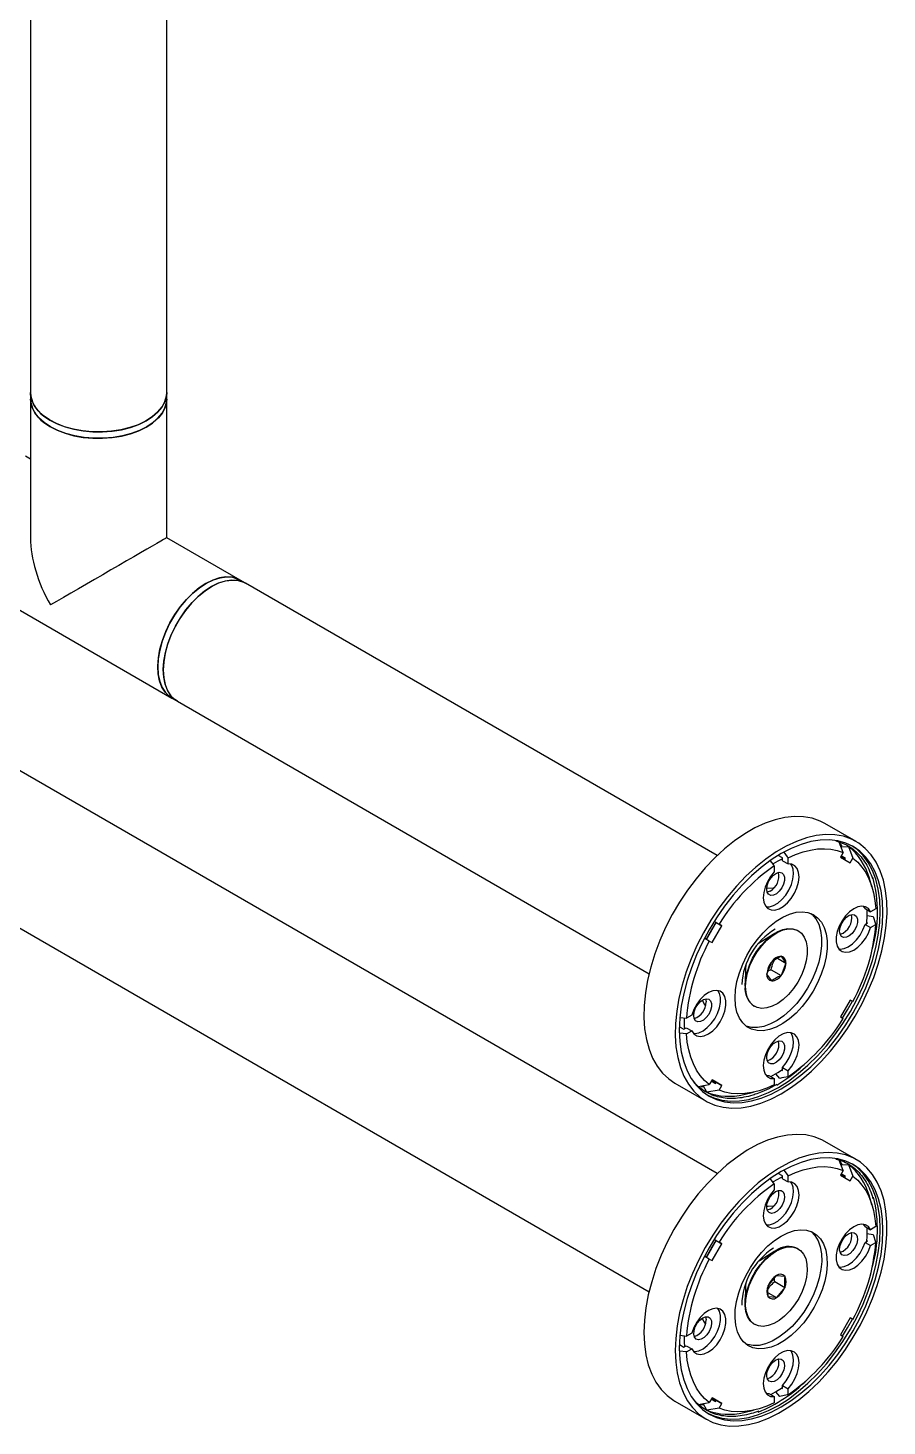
# Model space of a CAD drawing. Extents: x 97 to 1049, y 29 to 427.
# Drawn here: x 264.18 to 291.78, y 124.94 to 169.81 of the extents above; entities that cross this region are included whole.
import ezdxf

# ---------------------------------------------------------------- set-up
doc = ezdxf.new("R2010")
doc.units = 0
doc.header["$LTSCALE"] = 23.1
doc.header["$MEASUREMENT"] = 0
doc.layers.get('0').update_dxf_attribs({"linetype": 'CONTINUOUS'})

msp = doc.modelspace()

# ---------------------------------------------------------------- linework, layer by layer
at = {"color": 7, "linetype": 'Continuous', "lineweight": 25}
for p, q in [((264.26526, 174.43878), (264.26526, 158.10796)), ((268.64026, 158.10796), (268.64026, 174.43878)), ((264.26526, 158.10796), (264.26526, 157.90382)), ((268.64026, 157.90382), (268.64026, 158.10796)), ((264.26526, 157.90382), (264.26526, 153.45106)), ((268.64026, 153.45106), (268.64026, 157.90382)), ((286.31694, 133.03977), (246.24483, 156.17291)), ((264.26526, 155.97669), (264.09928, 156.07252)), ((270.99357, 152.09253), (268.64026, 153.45106)), ((244.05751, 152.38394), (284.12962, 129.25081)), ((261.91196, 152.28355), (268.80625, 148.30356)), ((271.17035, 151.99047), (270.99357, 152.09253)), ((286.31694, 143.24653), (271.17035, 151.99047)), ((268.80625, 148.30356), (268.98302, 148.20151)), ((268.98302, 148.20151), (284.12962, 139.45757)), ((290.77913, 143.70157), (289.77281, 144.28251)), ((290.36768, 143.34874), (290.24191, 143.68161)), ((290.3363, 143.54573), (290.25268, 143.65879)), ((288.41762, 143.17323), (288.27808, 143.25378)), ((288.41761, 143.08069), (288.41762, 143.17323)), ((288.59439, 142.97864), (288.59441, 143.17353)), ((290.36768, 143.34874), (290.27959, 143.19619)), ((290.27959, 143.19619), (290.59205, 143.01566)), ((290.29851, 143.5318), (290.5403, 143.53833)), ((290.44069, 143.16173), (290.30494, 143.24009)), ((290.41531, 143.11778), (290.44069, 143.16173)), ((290.5403, 143.53833), (290.68014, 143.16822)), ((290.59205, 143.01566), (290.68014, 143.16822)), ((288.15246, 142.91846), (288.15244, 142.72357)), ((288.41761, 143.08069), (288.59439, 142.97864)), ((291.29114, 142.24056), (291.19514, 142.55056)), ((288.1299, 142.19994), (288.12703, 142.20159)), ((291.06894, 141.54888), (291.02346, 141.6234)), ((291.06894, 141.54888), (291.24572, 141.44683)), ((291.13521, 141.33196), (291.13092, 141.5131)), ((291.41448, 141.54423), (291.24572, 141.44683)), ((285.9778, 140.55665), (286.29031, 141.09785)), ((286.15455, 140.45456), (286.46709, 140.9958)), ((286.2649, 141.11253), (286.22235, 141.1371)), ((286.22852, 141.13358), (286.37902, 141.04669)), ((286.29031, 141.09785), (286.2649, 141.11253)), ((286.29031, 141.09785), (286.46709, 140.9958)), ((286.46709, 140.9958), (286.37902, 141.04669)), ((291.06889, 141.03852), (291.14902, 141.08476)), ((291.06889, 141.03852), (291.24567, 140.93646)), ((291.12686, 141.07197), (291.13521, 141.33196)), ((291.14902, 141.08476), (291.12835, 141.0967)), ((291.1349, 141.32597), (291.32648, 141.28922)), ((291.24567, 140.93646), (291.41443, 141.03386)), ((286.06648, 140.50544), (285.92077, 140.58958)), ((286.06648, 140.50544), (286.15455, 140.45456)), ((287.6997, 140.46304), (287.63907, 140.42109)), ((288.16791, 140.753), (287.6997, 140.46304)), ((288.92264, 140.83299), (288.90384, 140.84385)), ((288.37582, 140.0151), (288.52888, 139.79724)), ((287.23155, 139.6521), (287.21459, 139.10164)), ((287.23757, 139.72559), (287.23123, 139.6323)), ((287.91651, 139.44381), (288.06964, 139.83838)), ((288.05756, 139.58635), (288.37576, 139.40266)), ((288.25987, 139.95254), (288.52888, 139.79724)), ((288.52888, 139.79724), (288.37576, 139.40266)), ((288.06957, 139.22594), (287.91651, 139.44381)), ((285.93971, 138.41262), (285.9423, 138.41113)), ((287.50395, 138.41891), (287.52276, 138.40805)), ((290.5916, 138.61287), (290.27906, 138.07162)), ((290.67967, 138.56199), (290.59156, 138.61281)), ((290.67967, 138.56199), (290.5916, 138.61287)), ((285.13396, 138.05627), (285.33172, 138.03356)), ((285.50048, 138.13096), (285.33172, 138.03356)), ((290.27906, 138.07162), (290.36713, 138.02074)), ((285.1041, 137.75688), (285.24352, 137.6764)), ((285.33167, 137.52319), (285.11834, 137.54769)), ((285.24352, 137.6764), (285.32365, 137.72264)), ((285.32365, 137.72264), (285.50043, 137.62059)), ((285.33167, 137.52319), (285.50043, 137.62059)), ((288.41692, 136.35337), (288.41693, 136.4459)), ((288.41693, 136.4459), (288.5937, 136.34385)), ((286.1541, 136.05176), (286.06601, 135.89921)), ((286.12862, 136.00764), (286.26437, 135.92928)), ((286.13854, 136.02481), (286.28004, 135.95641)), ((286.28978, 135.97329), (286.15406, 136.0517)), ((286.46656, 135.87124), (286.1541, 136.05176)), ((287.88792, 136.19298), (287.97498, 136.19084)), ((287.97498, 136.19084), (288.15176, 136.08879)), ((288.15176, 136.08879), (288.15174, 135.8939)), ((288.3285, 136.09738), (288.19949, 136.24654)), ((288.39624, 136.3653), (288.41692, 136.35337)), ((288.59368, 136.14896), (288.5937, 136.34385)), ((284.9607, 135.94679), (285.96702, 135.36585)), ((285.7125, 135.84131), (286.06601, 135.89921)), ((285.79308, 135.83592), (285.87713, 135.82753)), ((285.98798, 135.65472), (285.87265, 135.86754)), ((286.37847, 135.71868), (285.98798, 135.65472)), ((286.26437, 135.92928), (286.28978, 135.97329)), ((286.28978, 135.97329), (286.46656, 135.87124)), ((286.37847, 135.71868), (286.46656, 135.87124)), ((287.17181, 135.5812), (287.48827, 135.65309)), ((288.24012, 135.90599), (288.20887, 135.88766)), ((290.77913, 133.49481), (289.77281, 134.07575)), ((290.36756, 133.14204), (290.24164, 133.4753)), ((290.33772, 133.33688), (290.25401, 133.45037)), ((290.29838, 133.32512), (290.54019, 133.33166)), ((290.54019, 133.33166), (290.68004, 132.96154)), ((288.1523, 132.7116), (288.03262, 132.87307)), ((288.41746, 132.96639), (288.27794, 133.04694)), ((288.41746, 132.87386), (288.41746, 132.96639)), ((288.41746, 132.87386), (288.59423, 132.77181)), ((288.46039, 133.14729), (288.59425, 132.96669)), ((288.59423, 132.77181), (288.59425, 132.96669)), ((290.36756, 133.14204), (290.27947, 132.98948)), ((290.27947, 132.98948), (290.59195, 132.80898)), ((290.42492, 132.92791), (290.29497, 133.01632)), ((290.44059, 132.95504), (290.30484, 133.03341)), ((290.4152, 132.91108), (290.44059, 132.95504)), ((290.59195, 132.80898), (290.68004, 132.96154)), ((288.1523, 132.7116), (288.15229, 132.51671)), ((288.12986, 131.9932), (288.12703, 131.99483)), ((291.29114, 132.0338), (291.19514, 132.3438)), ((291.06893, 131.34229), (291.02346, 131.41679)), ((291.06893, 131.34229), (291.24571, 131.24024)), ((291.12129, 131.12203), (291.32649, 131.08266)), ((291.41447, 131.33765), (291.24571, 131.24024)), ((285.97769, 130.34969), (286.29019, 130.89091)), ((286.15445, 130.2476), (286.46697, 130.78886)), ((286.26478, 130.90559), (286.22224, 130.93015)), ((286.22606, 130.92798), (286.37889, 130.83973)), ((286.29019, 130.89091), (286.26478, 130.90559)), ((286.29019, 130.89091), (286.46697, 130.78886)), ((286.46697, 130.78886), (286.37889, 130.83973)), ((288.92264, 130.62623), (288.90384, 130.63709)), ((291.0689, 130.83194), (291.14903, 130.87819)), ((291.0689, 130.83194), (291.24568, 130.72989)), ((291.14903, 130.87819), (291.12836, 130.89012)), ((291.24568, 130.72989), (291.41444, 130.8273)), ((286.06637, 130.29848), (285.92025, 130.38285)), ((286.06637, 130.29848), (286.15445, 130.2476)), ((287.6997, 130.25628), (287.63907, 130.21433)), ((288.16791, 130.54624), (287.6997, 130.25628)), ((287.95754, 129.4375), (288.22272, 129.76735)), ((288.22272, 129.76735), (288.48787, 129.74361)), ((287.23155, 129.44534), (287.21459, 128.89488)), ((287.23757, 129.51882), (287.23155, 129.44534)), ((288.16966, 129.57372), (288.48785, 129.39003)), ((288.48785, 129.39003), (288.22268, 129.06018)), ((287.95376, 129.21542), (288.22268, 129.06018)), ((288.22268, 129.06018), (287.95752, 129.08391)), ((290.5917, 128.4063), (290.27918, 127.86505)), ((290.67977, 128.35543), (290.59167, 128.40626)), ((290.67977, 128.35543), (290.5917, 128.4063)), ((285.50047, 127.92402), (285.33171, 127.82661)), ((285.93971, 128.20586), (285.94233, 128.20435)), ((287.50395, 128.21215), (287.52276, 128.20129)), ((285.1041, 127.54996), (285.24353, 127.46946)), ((285.13217, 127.84951), (285.33171, 127.82661)), ((285.24353, 127.46946), (285.32366, 127.51572)), ((285.32366, 127.51572), (285.50044, 127.41367)), ((290.27918, 127.86505), (290.36725, 127.81417)), ((285.33168, 127.31626), (285.11138, 127.34154)), ((285.33168, 127.31626), (285.50044, 127.41367)), ((288.1961, 126.03514), (288.41707, 126.1723)), ((288.39639, 126.15865), (288.41707, 126.14671)), ((288.41707, 126.14671), (288.41708, 126.23924)), ((288.41708, 126.23924), (288.59385, 126.13719)), ((288.59384, 125.94231), (288.59385, 126.13719)), ((284.9607, 125.74003), (285.96702, 125.15909)), ((285.70908, 125.63388), (286.06611, 125.69237)), ((285.9881, 125.44791), (285.87278, 125.6607)), ((286.1542, 125.84493), (286.06611, 125.69237)), ((286.12874, 125.80083), (286.26449, 125.72247)), ((286.2899, 125.76648), (286.15417, 125.84488)), ((286.46668, 125.66443), (286.1542, 125.84493)), ((286.26449, 125.72247), (286.2899, 125.76648)), ((286.2899, 125.76648), (286.46668, 125.66443)), ((286.37859, 125.51187), (286.46668, 125.66443)), ((287.88804, 125.98629), (287.97514, 125.98415)), ((287.97514, 125.98415), (288.15191, 125.8821)), ((288.03714, 125.94836), (288.1961, 126.03514)), ((288.15191, 125.8821), (288.1519, 125.68722)), ((288.32867, 125.89073), (288.20088, 126.03847)), ((285.77643, 125.63129), (285.87654, 125.62081)), ((286.37859, 125.51187), (285.9881, 125.44791)), ((287.17181, 125.37444), (287.48827, 125.44633))]:
    msp.add_line(p, q, dxfattribs=at)
at = {"color": 7, "linetype": 'Continuous', "lineweight": 25, "flags": 128}
for points in [[(268.64026, 158.10796), (268.63044, 157.98842), (268.5788, 157.81072), (268.48389, 157.63908), (268.34762, 157.47698), (268.17279, 157.32773), (267.96293, 157.19436), (267.72234, 157.07959), (267.4559, 156.98575), (267.16904, 156.91476), (266.86759, 156.86806), (266.55771, 156.8466), (266.24568, 156.85081), (265.93788, 156.88062), (265.64055, 156.93542), (265.35976, 157.01408), (265.10122, 157.11501), (264.87019, 157.23616), (264.67138, 157.37505), (264.50883, 157.52886), (264.38586, 157.69446), (264.30496, 157.86848), (264.26778, 158.04738), (264.26526, 158.10796)], [(264.68423, 157.36475), (264.88545, 157.22702), (265.11857, 157.10722), (265.37886, 157.00779), (265.66101, 156.93076), (265.95927, 156.8777), (266.26758, 156.84968), (266.57967, 156.84727), (266.88916, 156.87053), (267.18978, 156.91898), (267.47539, 156.99163), (267.74018, 157.08701), (267.97876, 157.20317), (268.18628, 157.33775), (268.35851, 157.48801), (268.49195, 157.65089), (268.58387, 157.82307), (268.63241, 158.00106), (268.64026, 158.10796)], [(268.64026, 157.90382), (268.63469, 157.81374), (268.59027, 157.63539), (268.50234, 157.46252), (268.37269, 157.29862), (268.20395, 157.14705), (267.99956, 157.01088), (267.76368, 156.89289), (267.50112, 156.79548), (267.21722, 156.72063), (266.91775, 156.66987), (266.60882, 156.64422), (266.29671, 156.64422), (265.98778, 156.66987), (265.68831, 156.72063), (265.40441, 156.79548), (265.14184, 156.89289), (264.90597, 157.01088), (264.70158, 157.14705), (264.53284, 157.29862), (264.40319, 157.46252), (264.31525, 157.63539), (264.27084, 157.81374), (264.26526, 157.90382)], [(264.68423, 157.16061), (264.88545, 157.02288), (265.11857, 156.90308), (265.37886, 156.80366), (265.66101, 156.72663), (265.95927, 156.67356), (266.26758, 156.64554), (266.57967, 156.64313), (266.88916, 156.66639), (267.18978, 156.71484), (267.47539, 156.78749), (267.74018, 156.88287), (267.97876, 156.99903), (268.18628, 157.13361), (268.35851, 157.28387), (268.49195, 157.44675), (268.58387, 157.61894), (268.63241, 157.79692), (268.64026, 157.90382)], [(268.64026, 153.45106), (268.63627, 153.44877), (268.60443, 153.43041), (268.54122, 153.39393), (268.44754, 153.33987), (268.32478, 153.26902), (268.17473, 153.1824), (267.99956, 153.08128), (267.80184, 152.96713), (267.58444, 152.84162), (267.35054, 152.70659), (267.10355, 152.56399), (266.84707, 152.41591), (266.58484, 152.2645), (266.32069, 152.11198), (266.05846, 151.96057), (265.80198, 151.81248), (265.55499, 151.66987), (265.32109, 151.53481), (265.10369, 151.40927), (264.90597, 151.29509)], [(270.99357, 152.09253), (270.91284, 152.13271), (270.73617, 152.18344), (270.54247, 152.19376), (270.33569, 152.16345), (270.12004, 152.09313), (269.89991, 151.98423), (269.67978, 151.83897), (269.46413, 151.6603), (269.25735, 151.45187), (269.06365, 151.21791), (268.88697, 150.9632), (268.73092, 150.6929), (268.59866, 150.41253), (268.49289, 150.1278), (268.41577, 149.84449), (268.36886, 149.56839), (268.35311, 149.3051)], [(268.80625, 148.30356), (268.71838, 148.36319), (268.58833, 148.49402), (268.48499, 148.65954), (268.41045, 148.85639), (268.36623, 149.08054), (268.35323, 149.32745), (268.37172, 149.59207), (268.42132, 149.86904), (268.50102, 150.1527), (268.60919, 150.43728), (268.74364, 150.71699), (268.90163, 150.98614), (269.07994, 151.23925), (269.27495, 151.47116), (269.48267, 151.67715), (269.69889, 151.85303), (269.9192, 151.99523), (270.13912, 152.10083), (270.35417, 152.1677), (270.55997, 152.19448), (270.75233, 152.18061), (270.92735, 152.12638), (270.99357, 152.09253)], [(271.17035, 151.99047), (271.08962, 152.03066), (270.91295, 152.08139), (270.71925, 152.09171), (270.51247, 152.0614), (270.29682, 151.99107), (270.07669, 151.88218), (269.85655, 151.73692), (269.6409, 151.55825), (269.43412, 151.34982), (269.24042, 151.11586), (269.06375, 150.86114), (268.90769, 150.59085), (268.77544, 150.31048), (268.66967, 150.02575), (268.59255, 149.74244), (268.54563, 149.46634), (268.52989, 149.20305), (268.54563, 148.95794), (268.59255, 148.73599), (268.66967, 148.54173), (268.77544, 148.37912), (268.90769, 148.25145), (268.98302, 148.20151)], [(268.98302, 148.20151), (268.89515, 148.26113), (268.76511, 148.39197), (268.66177, 148.55749), (268.58723, 148.75434), (268.54301, 148.97849), (268.53001, 149.22539), (268.5485, 149.49002), (268.5981, 149.76698), (268.67779, 150.05064), (268.78597, 150.33523), (268.92042, 150.61494), (269.07841, 150.88409), (269.25672, 151.1372), (269.45172, 151.36911), (269.65945, 151.5751), (269.87567, 151.75098), (270.09598, 151.89317), (270.3159, 151.99878), (270.53095, 152.06565), (270.73675, 152.09243), (270.92911, 152.07856), (271.10412, 152.02433), (271.17035, 151.99047)], [(268.35311, 149.3051), (268.36886, 149.05999), (268.41577, 148.83804), (268.49289, 148.64378), (268.59866, 148.48117), (268.73092, 148.3535), (268.80625, 148.30356)], [(289.77281, 144.28251), (289.62363, 144.35856), (289.36728, 144.44837), (289.09226, 144.49772), (288.80112, 144.50615), (288.4966, 144.47358), (288.18152, 144.4003), (287.85884, 144.28702), (287.53156, 144.13477), (287.20274, 143.945), (286.87546, 143.71946), (286.55276, 143.46026), (286.23766, 143.16982), (285.93311, 142.85086), (285.64194, 142.50636), (285.36687, 142.13952), (285.11048, 141.75377), (284.87515, 141.35272), (284.66309, 140.94012), (284.47627, 140.5198), (284.31644, 140.0957), (284.18508, 139.67178), (284.08344, 139.252), (284.01245, 138.84027), (283.97278, 138.44043), (283.96479, 138.05623), (283.98857, 137.69125), (284.04389, 137.34889), (284.13024, 137.03236), (284.2468, 136.7446), (284.3925, 136.48832), (284.56596, 136.26588), (284.76558, 136.07939), (284.9607, 135.94679)], [(288.37268, 135.60388), (288.70112, 135.81179), (289.02649, 136.05444), (289.34576, 136.32958), (289.65595, 136.63463), (289.95416, 136.96675), (290.23761, 137.32284), (290.50365, 137.69957), (290.74979, 138.09343), (290.97375, 138.50073), (291.17342, 138.91768), (291.34695, 139.34038), (291.49272, 139.76489), (291.60935, 140.18723), (291.69577, 140.60348), (291.75117, 141.00973), (291.77502, 141.40221), (291.76711, 141.77724), (291.72752, 142.13132), (291.6566, 142.46115), (291.55503, 142.76365), (291.42374, 143.03599), (291.26398, 143.27563), (291.07722, 143.48033), (290.86522, 143.64819), (290.62994, 143.77762), (290.3736, 143.86744), (290.09857, 143.91679), (289.80744, 143.92522), (289.50291, 143.89264), (289.18783, 143.81937), (288.86515, 143.70608), (288.53787, 143.55384), (288.20906, 143.36406), (287.88177, 143.13852), (287.55907, 142.87933), (287.24398, 142.58889), (286.93942, 142.26993), (286.64825, 141.92542), (286.37319, 141.55858), (286.11679, 141.17284), (285.88147, 140.77179), (285.6694, 140.35918), (285.48258, 139.93887), (285.32275, 139.51477), (285.1914, 139.09085), (285.08975, 138.67106), (285.01876, 138.25933), (284.97909, 137.8595), (284.97111, 137.4753), (284.99489, 137.11032), (285.05021, 136.76796), (285.13655, 136.45143), (285.25312, 136.16367), (285.39881, 135.90738), (285.57228, 135.68495), (285.77189, 135.49845), (285.99579, 135.34963), (286.24189, 135.23988), (286.50789, 135.17022), (286.7913, 135.14129), (287.08947, 135.15338), (287.39964, 135.20637), (287.71889, 135.29975), (288.04425, 135.43267), (288.37268, 135.60388)], [(288.3727, 135.75699), (288.69325, 135.96019), (289.01072, 136.1978), (289.32205, 136.46753), (289.62424, 136.7668), (289.91438, 137.09271), (290.18968, 137.44213), (290.44748, 137.81169), (290.68531, 138.19784), (290.90086, 138.59685), (291.09208, 139.00489), (291.2571, 139.41801), (291.39436, 139.83226), (291.50251, 140.24362), (291.58053, 140.64815), (291.62766, 141.04195), (291.64344, 141.42122), (291.62773, 141.78232), (291.58068, 142.12175), (291.50273, 142.43627), (291.39464, 142.72283), (291.25746, 142.97868), (291.0925, 143.20135), (290.90134, 143.3887), (290.68584, 143.53893), (290.44806, 143.65058), (290.19031, 143.72258), (289.91505, 143.75425), (289.62494, 143.74526), (289.32277, 143.69572), (289.01146, 143.6061), (288.694, 143.47725), (288.37345, 143.31043), (288.0529, 143.10724), (287.73543, 142.86963), (287.4241, 142.59989), (287.12191, 142.30063), (286.83176, 141.97472), (286.55647, 141.6253), (286.29866, 141.25573), (286.06084, 140.86959), (285.84528, 140.47057), (285.65407, 140.06254), (285.48904, 139.64941), (285.35179, 139.23517), (285.24363, 138.8238), (285.16562, 138.41927), (285.11849, 138.02548), (285.1027, 137.6462), (285.11842, 137.28511), (285.16547, 136.94567), (285.24342, 136.63116), (285.3515, 136.34459), (285.48869, 136.08875), (285.65365, 135.86607), (285.8448, 135.67872), (286.06031, 135.5285), (286.29808, 135.41685), (286.55584, 135.34484), (286.8311, 135.31318), (287.12121, 135.32216), (287.42337, 135.3717), (287.73469, 135.46133), (288.05215, 135.59017), (288.3727, 135.75699)], [(288.28431, 135.80802), (288.60486, 136.01121), (288.92233, 136.24882), (289.23366, 136.51856), (289.53585, 136.81782), (289.82599, 137.14374), (290.10129, 137.49316), (290.35909, 137.86272), (290.59692, 138.24887), (290.81248, 138.64788), (291.00369, 139.05591), (291.16872, 139.46904), (291.30597, 139.88328), (291.41412, 140.29465), (291.49214, 140.69918), (291.53927, 141.09297), (291.55505, 141.47225), (291.53934, 141.83334), (291.49229, 142.17278), (291.41434, 142.4873), (291.30626, 142.77386), (291.16907, 143.02971), (291.00411, 143.25238), (290.81295, 143.43973), (290.64077, 143.56397)], [(288.4582, 143.3573), (288.5653, 143.2128), (288.59441, 143.17353)], [(288.59441, 143.17353), (288.83688, 143.28182), (289.07638, 143.36612), (289.31137, 143.42587), (289.54036, 143.4607), (289.76188, 143.47038), (289.9745, 143.45486), (290.17686, 143.41423), (290.36768, 143.34874)], [(290.42502, 143.13459), (290.40404, 143.15035), (290.29508, 143.22301)], [(290.68014, 143.16822), (290.83219, 143.03561), (290.9685, 142.88057), (291.08819, 142.70411), (291.19049, 142.50734), (291.27475, 142.29153), (291.34043, 142.05806), (291.3871, 141.80843), (291.41448, 141.54423)], [(288.15244, 142.72357), (288.03324, 142.57702), (287.93335, 142.41125), (287.85844, 142.23569), (287.81276, 142.06029), (287.79892, 141.89502), (287.81769, 141.74926), (287.86802, 141.6313), (287.94703, 141.54781), (288.05026, 141.50356), (288.17182, 141.50104), (288.30483, 141.54041), (288.44173, 141.61942), (288.57475, 141.73359), (288.69633, 141.87644), (288.79958, 142.03986), (288.87862, 142.21457), (288.92897, 142.39064), (288.94778, 142.55808), (288.93397, 142.70739), (288.88833, 142.83009), (288.81344, 142.9192), (288.71357, 142.96967), (288.59439, 142.97864)], [(287.88848, 141.60288), (287.99505, 141.60309), (288.12806, 141.64246), (288.26496, 141.72147), (288.39797, 141.83564), (288.51956, 141.97849), (288.6228, 142.14191), (288.70184, 142.31662), (288.7522, 142.49269), (288.771, 142.66014), (288.75719, 142.80944), (288.71155, 142.93214), (288.68145, 142.9765)], [(287.90931, 142.17492), (287.92489, 142.29162), (287.96991, 142.41364), (288.03949, 142.52776), (288.12609, 142.6216), (288.22033, 142.68501), (288.312, 142.71111), (288.39116, 142.69707), (288.44923, 142.64442), (288.47992, 142.55885), (288.47991, 142.44965), (288.4492, 142.32864), (288.39111, 142.20894), (288.31194, 142.10352), (288.22026, 142.0238), (288.12602, 141.97843), (288.03943, 141.97231), (287.96986, 142.00612), (287.92487, 142.07619), (287.90931, 142.17492)], [(288.15246, 142.91846), (288.12336, 142.95773), (288.0339, 143.07843)], [(288.41762, 143.14764), (288.27232, 143.07226), (288.11496, 142.98126)], [(288.12703, 142.20159), (288.11449, 142.20213), (287.90958, 142.18929)], [(288.01976, 142.11103), (287.92649, 142.07517), (287.92531, 142.07496)], [(286.89257, 138.67924), (286.90837, 138.93728), (286.95539, 139.20804), (287.03263, 139.48574), (287.13843, 139.76446), (287.27055, 140.03826), (287.42617, 140.30131), (287.60197, 140.548), (287.7942, 140.77307), (287.99877, 140.97173), (288.21132, 141.13974), (288.42732, 141.27351), (288.64216, 141.37021), (288.85127, 141.42777), (289.05018, 141.44495), (289.23466, 141.42141), (289.40078, 141.35762), (289.545, 141.25497), (289.66423, 141.11563), (289.75595, 140.94258), (289.8182, 140.73949), (289.84964, 140.51071), (289.84962, 140.26111), (289.81812, 139.996), (289.75583, 139.72104), (289.66406, 139.44208), (289.54478, 139.16508), (289.40053, 138.89594), (289.23438, 138.64039), (289.04987, 138.40388), (288.85093, 138.19145), (288.64181, 138.00762), (288.42697, 137.85633), (288.21097, 137.74078), (287.99843, 137.66345), (287.79388, 137.62598), (287.60167, 137.62917), (287.4259, 137.67295), (287.27032, 137.75639), (287.13824, 137.87771), (287.03248, 138.03432), (286.95529, 138.2229), (286.90832, 138.43941), (286.89257, 138.67924)], [(289.32774, 141.39155), (289.36822, 141.35702), (289.48746, 141.21768), (289.57917, 141.04463), (289.64142, 140.84154), (289.67286, 140.61276), (289.67284, 140.36316), (289.64134, 140.09805), (289.57905, 139.82309), (289.48728, 139.54413), (289.368, 139.26713), (289.22375, 138.99799), (289.0576, 138.74244), (288.87309, 138.50593), (288.67416, 138.2935), (288.46504, 138.10967), (288.25019, 137.95838), (288.0342, 137.84283), (287.82166, 137.7655), (287.6171, 137.72803), (287.42489, 137.73122), (287.24912, 137.775), (287.24163, 137.77792)], [(291.24572, 141.44683), (291.1784, 141.54562), (291.08479, 141.60693), (290.9702, 141.62729), (290.84114, 141.60552), (290.70494, 141.54288), (290.56934, 141.44292), (290.44202, 141.31131), (290.33023, 141.15553), (290.2403, 140.98442), (290.17735, 140.80769), (290.14494, 140.63539), (290.14492, 140.47729), (290.1773, 140.34238), (290.24022, 140.23831), (290.33012, 140.17098), (290.4419, 140.14424), (290.56921, 140.15958), (290.70481, 140.21615), (290.84101, 140.31072), (290.97008, 140.43794), (291.08468, 140.59057), (291.17832, 140.75995), (291.24567, 140.93646)], [(286.28057, 141.10348), (286.09183, 140.78982), (285.9679, 140.56199)], [(290.23049, 140.24978), (290.26512, 140.24629), (290.39243, 140.26163), (290.52803, 140.3182), (290.66423, 140.41277), (290.7933, 140.53999), (290.90791, 140.69262), (291.00154, 140.862), (291.06889, 141.03852)], [(290.25133, 140.82183), (290.2669, 140.93852), (290.31192, 141.06054), (290.3815, 141.17466), (290.4681, 141.26851), (290.56234, 141.33192), (290.65401, 141.35802), (290.73317, 141.34398), (290.79124, 141.29132), (290.82194, 141.20575), (290.82193, 141.09655), (290.79121, 140.97554), (290.73312, 140.85584), (290.65395, 140.75042), (290.56228, 140.6707), (290.46804, 140.62533), (290.38144, 140.61922), (290.31188, 140.65303), (290.26688, 140.72309), (290.25133, 140.82183)], [(291.32648, 141.28922), (291.40478, 141.06189), (291.41443, 141.03386)], [(287.21395, 139.06002), (287.22988, 139.27334), (287.27711, 139.49816), (287.35413, 139.72726), (287.45847, 139.95328), (287.58676, 140.16895), (287.73489, 140.36735), (287.89809, 140.54209), (288.07112, 140.68756), (288.24842, 140.79908), (288.42429, 140.87308), (288.59308, 140.90716), (288.74935, 140.90024), (288.8881, 140.85253), (288.90384, 140.84385)], [(287.23275, 139.04917), (287.24868, 139.26248), (287.29591, 139.4873), (287.37294, 139.7164), (287.47727, 139.94242), (287.60556, 140.1581), (287.75369, 140.35649), (287.9169, 140.53123), (288.08993, 140.6767), (288.26723, 140.78823), (288.44309, 140.86222), (288.61188, 140.8963), (288.76815, 140.88938), (288.9069, 140.84168), (289.02365, 140.75473), (289.11466, 140.63132), (289.177, 140.47543), (289.20867, 140.29205), (289.20865, 140.0871), (289.17694, 139.86715), (289.11456, 139.63927), (289.02352, 139.41079), (288.90673, 139.18905), (288.76796, 138.98118), (288.61167, 138.79385), (288.44287, 138.6331), (288.267, 138.50408), (288.0897, 138.41095), (287.91668, 138.35669), (287.75349, 138.34306), (287.60539, 138.37048), (287.47712, 138.43808), (287.37282, 138.54369), (287.29583, 138.6839), (287.24864, 138.85422), (287.23275, 139.04917)], [(285.50043, 137.62059), (285.56775, 137.5218), (285.66136, 137.46049), (285.77595, 137.44014), (285.905, 137.4619), (286.0412, 137.52454), (286.17681, 137.62451), (286.30413, 137.75612), (286.41592, 137.9119), (286.50585, 138.08301), (286.5688, 138.25973), (286.60121, 138.43203), (286.60122, 138.59013), (286.56885, 138.72505), (286.50592, 138.82912), (286.41602, 138.89644), (286.30425, 138.92319), (286.17694, 138.90785), (286.04134, 138.85128), (285.90514, 138.7567), (285.77607, 138.62949), (285.66146, 138.47686), (285.56783, 138.30748), (285.50048, 138.13096)], [(285.54591, 137.54607), (285.59917, 137.54219), (285.72823, 137.56395), (285.86443, 137.62659), (286.00003, 137.72656), (286.12735, 137.85817), (286.23914, 138.01395), (286.32907, 138.18506), (286.39202, 138.36178), (286.42443, 138.53409), (286.42445, 138.69218), (286.39207, 138.8271), (286.33888, 138.91969)], [(285.56674, 138.11812), (285.58232, 138.23481), (285.62734, 138.35683), (285.69692, 138.47095), (285.78352, 138.5648), (285.87776, 138.62821), (285.96943, 138.65431), (286.04859, 138.64027), (286.10666, 138.58761), (286.13736, 138.50204), (286.13734, 138.39284), (286.10663, 138.27183), (286.04854, 138.15213), (285.96937, 138.04671), (285.87769, 137.96699), (285.78345, 137.92162), (285.69686, 137.91551), (285.62729, 137.94932), (285.5823, 138.01938), (285.56674, 138.11812)], [(285.84128, 138.60796), (285.90711, 138.46687), (285.93971, 138.41262)], [(285.94849, 138.65172), (285.94894, 138.65049), (285.96449, 138.55175)], [(290.34701, 138.03237), (290.50853, 138.29989), (290.66033, 138.57511)], [(285.25856, 138.03586), (285.26126, 137.7671), (285.26568, 137.68919)], [(286.06601, 135.89921), (285.91395, 136.03182), (285.77765, 136.18685), (285.65796, 136.36332), (285.55566, 136.56008), (285.4714, 136.77589), (285.40572, 137.00936), (285.35904, 137.25899), (285.33167, 137.52319)], [(288.5937, 136.34385), (288.71291, 136.49041), (288.8128, 136.65617), (288.88771, 136.83174), (288.93338, 137.00714), (288.94723, 137.1724), (288.92845, 137.31816), (288.87813, 137.43613), (288.79911, 137.51961), (288.69589, 137.56387), (288.57432, 137.56639), (288.44131, 137.52702), (288.30441, 137.44801), (288.1714, 137.33383), (288.04981, 137.19098), (287.94657, 137.02757), (287.86753, 136.85286), (287.81717, 136.67679), (287.79837, 136.50934), (287.81218, 136.36003), (287.85782, 136.23734), (287.9327, 136.14822), (288.03257, 136.09775), (288.15176, 136.08879)], [(288.41693, 136.4459), (288.53613, 136.59246), (288.63602, 136.75822), (288.71093, 136.93379), (288.75661, 137.10919), (288.77045, 137.27446), (288.75168, 137.42021), (288.70135, 137.53818), (288.68089, 137.5666)], [(287.90876, 136.76502), (287.92433, 136.88172), (287.96935, 137.00374), (288.03893, 137.11785), (288.12553, 137.2117), (288.21977, 137.27511), (288.31144, 137.30121), (288.3906, 137.28717), (288.44867, 137.23451), (288.47937, 137.14895), (288.47936, 137.03974), (288.44864, 136.91873), (288.39055, 136.79903), (288.31138, 136.69361), (288.21971, 136.6139), (288.12547, 136.56852), (288.03887, 136.56241), (287.96931, 136.59622), (287.92431, 136.66629), (287.90876, 136.76502)], [(288.03699, 136.15504), (288.27162, 136.28661), (288.41692, 136.37896)], [(288.59368, 136.14896), (288.39124, 136.10958), (288.3285, 136.09738)], [(286.01699, 135.55448), (286.20969, 135.46787), (286.46745, 135.39587), (286.74271, 135.3642), (287.03282, 135.37319), (287.33499, 135.42273), (287.6463, 135.51235), (287.96376, 135.6412), (288.28431, 135.80802)], [(288.15174, 135.8939), (287.90927, 135.7856), (287.66977, 135.70131), (287.43477, 135.64155), (287.20578, 135.60672), (286.98427, 135.59704), (286.77165, 135.61257), (286.56928, 135.6532), (286.37847, 135.71868)], [(289.77281, 134.07575), (289.68438, 134.12318), (289.43307, 134.22297), (289.16247, 134.28247), (288.87511, 134.30113), (288.57366, 134.27877), (288.26095, 134.2156), (287.93988, 134.11221), (287.61346, 133.96957), (287.28474, 133.789), (286.95679, 133.5722), (286.63266, 133.32118), (286.31539, 133.03829), (286.00794, 132.72618), (285.71317, 132.38775), (285.43384, 132.02617), (285.17256, 131.64481), (284.93176, 131.24724), (284.7137, 130.83716), (284.52041, 130.4184), (284.35369, 129.99488), (284.21511, 129.57054), (284.10596, 129.14935), (284.02725, 128.73525), (283.97971, 128.33209), (283.96381, 127.94365)], [(284.97012, 127.36272), (284.98599, 126.99261), (285.03348, 126.6443), (285.11215, 126.32104), (285.22127, 126.02585), (285.35981, 125.76147), (285.52649, 125.53039), (285.71975, 125.33475), (285.93778, 125.17639), (286.17854, 125.05678), (286.4398, 124.97704), (286.71911, 124.93791), (287.01386, 124.93976), (287.3213, 124.98258), (287.63856, 125.06596), (287.96268, 125.18912), (288.29063, 125.35091), (288.61935, 125.54983), (288.94577, 125.78401), (289.26685, 126.05128), (289.57958, 126.34912), (289.88104, 126.67477), (290.16843, 127.02519), (290.43905, 127.39709), (290.69038, 127.78701), (290.92008, 128.19131), (291.12599, 128.60622), (291.30621, 129.02785), (291.45903, 129.45228), (291.58305, 129.87553), (291.67709, 130.29367), (291.74028, 130.70277), (291.77204, 131.09904), (291.77206, 131.47875), (291.74035, 131.83838), (291.67719, 132.17456), (291.58319, 132.48415), (291.45921, 132.76426), (291.30642, 133.01228), (291.12624, 133.22589), (290.92036, 133.40309), (290.69069, 133.54224), (290.43939, 133.64204), (290.16879, 133.70154), (289.88142, 133.7202), (289.57998, 133.69784), (289.26726, 133.63467), (288.94619, 133.53128), (288.61978, 133.38863), (288.29106, 133.20807), (287.9631, 132.99126), (287.63898, 132.74025), (287.32171, 132.45736), (287.01425, 132.14525), (286.71948, 131.80682), (286.44015, 131.44524), (286.17887, 131.06388), (285.93807, 130.66631), (285.72001, 130.25622), (285.52672, 129.83747), (285.36001, 129.41394), (285.22143, 128.98961), (285.11227, 128.56842), (285.03356, 128.15432), (284.98603, 127.75116), (284.97012, 127.36272)], [(285.1027, 127.43925), (285.11843, 127.07816), (285.1655, 126.73874), (285.24347, 126.42423), (285.35157, 126.13769), (285.48877, 125.88186), (285.65375, 125.6592), (285.84491, 125.47187), (286.06043, 125.32167), (286.29822, 125.21004), (286.55598, 125.13805), (286.83125, 125.10641), (287.12137, 125.11542), (287.42354, 125.16498), (287.73486, 125.25463), (288.05232, 125.38349), (288.37287, 125.55033), (288.69342, 125.75355), (289.01089, 125.99117), (289.32222, 126.26093), (289.6244, 126.56021), (289.91453, 126.88613), (290.18982, 127.23556), (290.44762, 127.60514), (290.68543, 127.99129), (290.90097, 128.39031), (291.09217, 128.79835), (291.25718, 129.21148), (291.39442, 129.62572), (291.50256, 130.03708), (291.58056, 130.44161), (291.62767, 130.8354), (291.64344, 131.21466), (291.62771, 131.57574), (291.58064, 131.91517), (291.50268, 132.22967), (291.39458, 132.51622), (291.25738, 132.77205), (291.0924, 132.9947), (290.90123, 133.18203), (290.68572, 133.33224), (290.44793, 133.44387), (290.19016, 133.51585), (289.9149, 133.54749), (289.62478, 133.53849), (289.32261, 133.48892), (289.01129, 133.39928), (288.69383, 133.27041), (288.37328, 133.10357), (288.05272, 132.90036), (287.73526, 132.66273), (287.42393, 132.39298), (287.12175, 132.0937), (286.83161, 131.76777), (286.55632, 131.41834), (286.29853, 131.04877), (286.06072, 130.66262), (285.84517, 130.2636), (285.65397, 129.85556), (285.48896, 129.44243), (285.35172, 129.02819), (285.24358, 128.61682), (285.16558, 128.2123), (285.11847, 127.81851), (285.1027, 127.43925)], [(286.01699, 125.34772), (286.20983, 125.26106), (286.4676, 125.18908), (286.74286, 125.15744), (287.03298, 125.16644), (287.33515, 125.21601), (287.64647, 125.30565), (287.96393, 125.43452), (288.28448, 125.60136), (288.60503, 125.80457), (288.9225, 126.0422), (289.23383, 126.31195), (289.53601, 126.61123), (289.82615, 126.93716), (290.10143, 127.28659), (290.35923, 127.65616), (290.59704, 128.04232), (290.81258, 128.44133), (291.00378, 128.84937), (291.1688, 129.2625), (291.30603, 129.67674), (291.41417, 130.08811), (291.49217, 130.49263), (291.53929, 130.88642), (291.55505, 131.26569), (291.53933, 131.62677), (291.49225, 131.9662), (291.41429, 132.2807), (291.30619, 132.56724), (291.16899, 132.82307), (291.00401, 133.04573), (290.81284, 133.23306), (290.64077, 133.35721)], [(288.41746, 132.9408), (288.34778, 132.90569), (288.11699, 132.77574)], [(288.59425, 132.96669), (288.83672, 133.075), (289.07622, 133.15931), (289.31122, 133.21908), (289.54021, 133.25393), (289.76173, 133.26363), (289.97436, 133.24812), (290.17673, 133.2075), (290.36756, 133.14204)], [(290.68004, 132.96154), (290.8321, 132.82894), (290.96842, 132.67392), (291.08811, 132.49747), (291.19043, 132.30072), (291.2747, 132.08492), (291.34039, 131.85146), (291.38708, 131.60184), (291.41447, 131.33765)], [(288.15229, 132.51671), (288.03309, 132.37015), (287.9332, 132.20438), (287.8583, 132.02882), (287.81263, 131.85342), (287.7988, 131.68816), (287.81758, 131.5424), (287.86791, 131.42444), (287.94693, 131.34097), (288.05016, 131.29672), (288.17173, 131.29421), (288.30474, 131.33359), (288.44164, 131.41261), (288.57466, 131.52679), (288.69624, 131.66964), (288.79947, 131.83307), (288.87851, 132.00777), (288.92886, 132.18385), (288.94766, 132.35129), (288.93384, 132.50059), (288.88819, 132.62328), (288.8133, 132.71239), (288.71343, 132.76285), (288.59423, 132.77181)], [(287.88835, 131.39605), (287.99495, 131.39626), (288.12796, 131.43564), (288.26486, 131.51466), (288.39788, 131.62884), (288.51946, 131.7717), (288.6227, 131.93512), (288.70173, 132.10982), (288.75208, 132.2859), (288.77088, 132.45334), (288.75706, 132.60264), (288.71141, 132.72533), (288.68133, 132.76967)], [(288.19647, 132.46562), (288.28974, 132.50148), (288.37291, 132.49751), (288.43695, 132.45414), (288.47493, 132.37606), (288.48273, 132.27174), (288.45951, 132.15248), (288.40778, 132.0312), (288.33316, 131.92105), (288.24371, 131.83397), (288.14915, 131.77939), (288.05971, 131.76322), (287.98509, 131.78722), (287.93338, 131.84878), (287.91017, 131.94125), (287.91798, 132.05458), (287.95598, 132.17651), (288.02003, 132.29382), (288.1032, 132.3938), (288.19647, 132.46562)], [(288.12703, 131.99483), (287.9614, 131.98945), (287.90946, 131.98251)], [(288.01966, 131.9042), (287.92638, 131.86834), (287.92519, 131.86813)], [(288.37317, 131.03664), (288.58873, 131.14285), (288.7997, 131.21035), (289.00157, 131.23771), (289.19005, 131.22435), (289.36111, 131.17055), (289.51112, 131.07745), (289.63687, 130.94705), (289.73569, 130.78212), (289.80546, 130.58617), (289.84471, 130.36338), (289.85259, 130.11851), (289.82893, 129.85676), (289.77425, 129.58372), (289.6897, 129.30521), (289.5771, 129.02716), (289.43883, 128.75551), (289.27784, 128.49603), (289.09757, 128.25426), (288.90186, 128.03535), (288.69488, 127.84397), (288.48105, 127.6842), (288.26491, 127.55945), (288.05107, 127.47236), (287.8441, 127.4248), (287.6484, 127.41778), (287.46815, 127.45145), (287.30718, 127.5251), (287.16894, 127.63715), (287.05635, 127.78521), (286.97183, 127.96613), (286.91718, 128.17606), (286.89355, 128.41052), (286.90146, 128.66451), (286.94073, 128.93261), (287.01053, 129.20913), (287.10938, 129.48815), (287.23515, 129.76374), (287.38518, 130.03001), (287.55626, 130.28131), (287.74475, 130.51226), (287.94663, 130.71795), (288.15761, 130.894), (288.37317, 131.03664)], [(289.32774, 131.18479), (289.33434, 131.1795), (289.4601, 131.0491), (289.55891, 130.88417), (289.62869, 130.68822), (289.66793, 130.46543), (289.67581, 130.22056), (289.65216, 129.95881), (289.59747, 129.68577), (289.51293, 129.40726), (289.40032, 129.12921), (289.26205, 128.85756), (289.10106, 128.59808), (288.9208, 128.35631), (288.72509, 128.1374), (288.51811, 127.94603), (288.30427, 127.78626), (288.08813, 127.6615), (287.87429, 127.57441), (287.66732, 127.52685), (287.47163, 127.51983), (287.29137, 127.5535), (287.24163, 127.57116)], [(291.24571, 131.24024), (291.17838, 131.33902), (291.08477, 131.40032), (290.97017, 131.42067), (290.84111, 131.3989), (290.70491, 131.33625), (290.56931, 131.23628), (290.442, 131.10466), (290.3302, 130.94887), (290.24028, 130.77776), (290.17733, 130.60104), (290.14494, 130.42874), (290.14493, 130.27064), (290.17731, 130.13573), (290.24024, 130.03167), (290.33015, 129.96436), (290.44193, 129.93762), (290.56923, 129.95297), (290.70484, 130.00955), (290.84104, 130.10413), (290.97011, 130.23135), (291.08471, 130.38399), (291.17834, 130.55337), (291.24568, 130.72989)], [(290.53861, 131.11273), (290.63188, 131.1486), (290.71504, 131.14463), (290.77908, 131.10125), (290.81706, 131.02317), (290.82487, 130.91885), (290.80165, 130.79959), (290.74992, 130.67832), (290.67529, 130.56817), (290.58585, 130.48109), (290.49129, 130.4265), (290.40185, 130.41034), (290.32723, 130.43433), (290.27551, 130.4959), (290.25231, 130.58836), (290.26012, 130.7017), (290.29811, 130.82363), (290.36216, 130.94094), (290.44533, 131.04092), (290.53861, 131.11273)], [(291.12688, 130.8654), (291.13423, 131.03743), (291.13092, 131.30651)], [(291.32649, 131.08266), (291.40479, 130.85533), (291.41444, 130.8273)], [(286.28045, 130.89654), (286.14524, 130.67555), (285.96718, 130.35384)], [(288.22276, 130.55696), (288.39952, 130.64061), (288.5706, 130.68484), (288.7305, 130.68821), (288.87407, 130.65062), (288.99671, 130.57328), (289.09447, 130.45867), (289.16422, 130.31048), (289.2037, 130.13346), (289.21165, 129.93331), (289.18781, 129.71647), (289.13296, 129.48989), (289.04885, 129.26087), (288.93819, 129.03676), (288.80453, 128.82477), (288.65217, 128.63171), (288.486, 128.46378), (288.31138, 128.32639), (288.1339, 128.22395), (287.95928, 128.15975), (287.79312, 128.13585), (287.64077, 128.15303), (287.50713, 128.21073), (287.39648, 128.30709), (287.31239, 128.43903), (287.25756, 128.60229), (287.23374, 128.79163), (287.24172, 129.00097), (287.28122, 129.22358), (287.35098, 129.4523), (287.44876, 129.67978), (287.57142, 129.89871), (287.71501, 130.10206), (287.87491, 130.28328), (288.046, 130.43655), (288.22276, 130.55696)], [(290.23049, 130.04316), (290.26515, 130.03967), (290.39246, 130.05502), (290.52806, 130.1116), (290.66426, 130.20618), (290.79333, 130.3334), (290.90793, 130.48604), (291.00156, 130.65542), (291.0689, 130.83194)], [(287.50395, 128.21215), (287.48832, 128.22158), (287.37768, 128.31795), (287.29359, 128.44988), (287.23875, 128.61315), (287.21494, 128.80249), (287.22291, 129.01183), (287.26242, 129.23444), (287.33218, 129.46316), (287.42996, 129.69064), (287.55262, 129.90957), (287.6962, 130.11291), (287.85611, 130.29413), (288.02719, 130.44741), (288.20396, 130.56781)], [(285.50044, 127.41367), (285.56776, 127.31488), (285.66138, 127.25358), (285.77597, 127.23324), (285.90503, 127.25501), (286.04123, 127.31766), (286.17684, 127.41763), (286.30415, 127.54924), (286.41594, 127.70503), (286.50586, 127.87615), (286.56881, 128.05287), (286.60121, 128.22517), (286.60122, 128.38326), (286.56884, 128.51817), (286.50591, 128.62224), (286.416, 128.68955), (286.30422, 128.71629), (286.17691, 128.70093), (286.04131, 128.64436), (285.90511, 128.54978), (285.77604, 128.42256), (285.66144, 128.26992), (285.56781, 128.10053), (285.50047, 127.92402)], [(285.54591, 127.33917), (285.5992, 127.33529), (285.72826, 127.35706), (285.86446, 127.41971), (286.00006, 127.51968), (286.12737, 127.6513), (286.23917, 127.80708), (286.32909, 127.9782), (286.39204, 128.15492), (286.42443, 128.32722), (286.42444, 128.48531), (286.39206, 128.62022), (286.33888, 128.71279)], [(285.85402, 128.40874), (285.9473, 128.4446), (286.03046, 128.44063), (286.0945, 128.39726), (286.13248, 128.31918), (286.14028, 128.21486), (286.11706, 128.0956), (286.06534, 127.97432), (285.99071, 127.86418), (285.90127, 127.77709), (285.8067, 127.72251), (285.71727, 127.70634), (285.64265, 127.73034), (285.59093, 127.79191), (285.56772, 127.88437), (285.57554, 127.9977), (285.61353, 128.11963), (285.67758, 128.23695), (285.76075, 128.33692), (285.85402, 128.40874)], [(285.84133, 128.40108), (285.88336, 128.30524), (285.93971, 128.20586)], [(285.94849, 128.44481), (285.94893, 128.4436), (285.96449, 128.34487)], [(290.34713, 127.8258), (290.50865, 128.09334), (290.66038, 128.36845)], [(283.96381, 127.94365), (283.97967, 127.57355), (284.02716, 127.22524), (284.10583, 126.90198), (284.21495, 126.60678), (284.3535, 126.34241), (284.52018, 126.11132), (284.71343, 125.91569), (284.93146, 125.75732), (284.9607, 125.74003)], [(285.25857, 127.8294), (285.25835, 127.64581), (285.26569, 127.48225)], [(286.06611, 125.69237), (285.91405, 125.82496), (285.77773, 125.97998), (285.65803, 126.15643), (285.55572, 126.35319), (285.47145, 126.56899), (285.40576, 126.80244), (285.35907, 127.05207), (285.33168, 127.31626)], [(288.59385, 126.13719), (288.71306, 126.28375), (288.81294, 126.44952), (288.88785, 126.62509), (288.93351, 126.80049), (288.94735, 126.96575), (288.92857, 127.1115), (288.87824, 127.22946), (288.79922, 127.31294), (288.69599, 127.35718), (288.57442, 127.35969), (288.44141, 127.32032), (288.30451, 127.2413), (288.17149, 127.12712), (288.04991, 126.98426), (287.94667, 126.82084), (287.86764, 126.64613), (287.81729, 126.47006), (287.79849, 126.30262), (287.81231, 126.15331), (287.85796, 126.03063), (287.93285, 125.94152), (288.03272, 125.89106), (288.15191, 125.8821)], [(288.19616, 127.05585), (288.28943, 127.09172), (288.3726, 127.08775), (288.43664, 127.04437), (288.47462, 126.9663), (288.48242, 126.86197), (288.4592, 126.74271), (288.40747, 126.62144), (288.33285, 126.51129), (288.24341, 126.42421), (288.14884, 126.36963), (288.0594, 126.35346), (287.98478, 126.37746), (287.93307, 126.43902), (287.90986, 126.53148), (287.91767, 126.64482), (287.95567, 126.76675), (288.01972, 126.88406), (288.10289, 126.98404), (288.19616, 127.05585)], [(288.41708, 126.23924), (288.53628, 126.3858), (288.63617, 126.55157), (288.71107, 126.72714), (288.75674, 126.90254), (288.77057, 127.0678), (288.75179, 127.21355), (288.70146, 127.33151), (288.68102, 127.35991)], [(286.13865, 125.81799), (286.25602, 125.7599), (286.28016, 125.7496)], [(288.1519, 125.68722), (287.90943, 125.5789), (287.66993, 125.4946), (287.43493, 125.43483), (287.20593, 125.39998), (286.98441, 125.39028), (286.77179, 125.40579), (286.56941, 125.4464), (286.37859, 125.51187)], [(288.59384, 125.94231), (288.56474, 125.93665), (288.32867, 125.89073)]]:
    msp.add_lwpolyline(points, dxfattribs=at)
at = {"color": 7, "linetype": 'Continuous', "lineweight": 25}
for centre, radius, start, end in [((265.23435, 158.16456), 0.97074, 183.342734, 235.479297), ((265.23435, 157.96043), 0.97074, 183.342734, 235.479297), ((289.32594, 142.02234), 1.9424, 15.779855, 51.304162), ((291.72783, 137.75489), 6.28058, 124.699538, 148.390821), ((287.74111, 142.59789), 0.56097, 299.784584, 11.373959), ((287.12387, 141.43429), 4.34371, 344.214042, 15.009436), ((290.09903, 141.24137), 0.54609, 287.949695, 12.055681), ((285.15312, 141.54988), 6.28253, 331.602377, 355.288695), ((291.59302, 137.51755), 6.28253, 151.602377, 175.288695), ((289.31438, 138.9862), 2.20981, 120.886284, 176.668336), ((288.3994, 139.62063), 0.39517, 93.420838, 146.562347), ((288.34092, 139.82788), 0.19045, 350.74168, 79.439496), ((288.58047, 139.41314), 0.66467, 140.224692, 177.355967), ((287.86492, 139.8279), 0.66467, 320.224692, 357.355967), ((288.10448, 139.41317), 0.19045, 170.74168, 259.439496), ((288.04599, 139.62041), 0.39517, 273.420838, 326.562347), ((287.91067, 138.98904), 0.70033, 174.182505, 234.49647), ((285.40354, 138.54971), 0.56096, 288.630448, 0.208282), ((285.01832, 141.31253), 6.28058, 304.699538, 328.390821), ((287.75646, 137.18456), 0.54609, 287.94993, 12.055447), ((285.39295, 140.5934), 5.50229, 301.041622, 314.013655), ((286.6945, 137.46336), 1.94174, 248.662357, 284.229944), ((289.32602, 131.81562), 1.94231, 15.779273, 51.309276), ((291.72802, 127.54796), 6.28084, 124.701795, 148.392424), ((287.74099, 132.39106), 0.56097, 299.786231, 11.374086), ((287.07069, 131.2344), 4.39677, 344.316488, 13.76815), ((290.09903, 131.03475), 0.54609, 287.949726, 12.05565), ((289.31333, 128.78687), 2.20535, 122.49111, 179.061879), ((288.61145, 130.02103), 0.68192, 64.60997, 126.695683), ((285.15337, 131.34304), 6.28228, 331.60398, 355.290951), ((291.59278, 127.31086), 6.28228, 151.60398, 175.290951), ((288.5811, 129.20771), 0.66455, 122.635392, 159.771129), ((288.34316, 129.6199), 0.19038, 40.52534, 129.244667), ((288.13423, 129.56684), 0.39536, 333.434942, 26.558846), ((288.31116, 129.26069), 0.39536, 153.434942, 206.558846), ((287.86429, 129.61981), 0.66455, 302.635392, 339.771129), ((288.10224, 129.20762), 0.19038, 220.52534, 309.244667), ((285.40354, 128.34281), 0.56096, 288.630577, 0.209929), ((285.01813, 131.10595), 6.28084, 304.701795, 328.392424), ((287.75658, 126.97788), 0.54609, 287.949899, 12.055478), ((285.80024, 129.8785), 4.85423, 292.263352, 314.723774), ((286.6945, 127.25669), 1.94183, 248.667473, 284.229362)]:
    msp.add_arc(centre, radius, start, end, dxfattribs=at)
msp.add_ellipse((266.45276, 152.18804), major_axis=(-1.54686, 2.67909), ratio=0.57733463, start_param=0.78535753, end_param=1.57075569, dxfattribs=at)
for points, knots in [([(290.13176, 143.71853), (290.20963, 143.69527), (290.36609, 143.64852), (290.57834, 143.53433), (290.77248, 143.38833), (290.94489, 143.20887), (291.09345, 142.99772), (291.21544, 142.76783), (291.27465, 142.59558), (291.30259, 142.51428)], [0, 0, 0, 0, 0.14403392, 0.28941916, 0.43515788, 0.5807969, 0.72600388, 0.87067407, 1, 1, 1, 1]), ([(288.06964, 139.83838), (288.15087, 139.89337), (288.2452, 139.95721), (288.3599, 140.00804), (288.37582, 140.0151)], [0, 0, 0, 0, 0.86115087, 1, 1, 1, 1]), ([(287.95531, 139.54378), (287.96976, 139.55182), (288.00031, 139.5688), (288.0378, 139.5803), (288.05756, 139.58635)], [0, 0, 0, 0, 0.47285841, 1, 1, 1, 1]), ([(288.05756, 139.58635), (288.07115, 139.66482), (288.0905, 139.77654), (288.14568, 139.86696), (288.16211, 139.89387)], [0, 0, 0, 0, 0.70238709, 1, 1, 1, 1]), ([(288.37576, 139.40266), (288.35984, 139.3956), (288.24514, 139.34477), (288.15081, 139.28092), (288.06957, 139.22594)], [0, 0, 0, 0, 0.13884913, 1, 1, 1, 1]), ([(287.5433, 135.58707), (287.51708, 135.57741), (287.39344, 135.53184), (287.17896, 135.485), (286.90317, 135.4483), (286.6396, 135.44972), (286.38963, 135.48574), (286.15548, 135.55738), (285.93815, 135.66303), (285.74246, 135.80608), (285.61254, 135.92294), (285.55528, 136.00088), (285.5488, 136.0097)], [0, 0, 0, 0, 0.03181619, 0.15001103, 0.268301, 0.38678981, 0.50560472, 0.62485828, 0.74457615, 0.86462599, 0.98466636, 1, 1, 1, 1]), ([(288.20887, 135.88766), (288.15672, 135.85852), (288.00529, 135.77391), (287.78176, 135.66785), (287.6141, 135.61105), (287.5433, 135.58707)], [0, 0, 0, 0, 0.23284356, 0.67607455, 1, 1, 1, 1]), ([(290.13358, 133.50866), (290.19919, 133.49054), (290.34413, 133.45052), (290.54701, 133.34665), (290.74445, 133.20608), (290.91997, 133.03122), (291.0731, 132.8256), (291.19978, 132.58854), (291.28304, 132.39085), (291.315, 132.26487), (291.32236, 132.23583)], [0, 0, 0, 0, 0.116202229, 0.256680263, 0.397541726, 0.53838061, 0.678834988, 0.818773274, 0.958238866, 1, 1, 1, 1]), ([(288.48787, 129.74361), (288.48085, 129.64575), (288.4727, 129.53212), (288.48601, 129.40735), (288.48785, 129.39003)], [0, 0, 0, 0, 0.86115087, 1, 1, 1, 1]), ([(287.95752, 129.08391), (287.95568, 129.10124), (287.94237, 129.226), (287.95052, 129.33964), (287.95754, 129.4375)], [0, 0, 0, 0, 0.13884913, 1, 1, 1, 1]), ([(287.95564, 129.32604), (287.9762, 129.36318), (288.02824, 129.45721), (288.11635, 129.5298), (288.16966, 129.57372)], [0, 0, 0, 0, 0.39496837, 1, 1, 1, 1]), ([(288.16966, 129.57372), (288.16502, 129.59387), (288.15623, 129.63211), (288.15567, 129.66708), (288.15541, 129.68363)], [0, 0, 0, 0, 0.52688489, 1, 1, 1, 1]), ([(287.65983, 125.42033), (287.57535, 125.39008), (287.39358, 125.325), (287.12316, 125.26744), (286.8498, 125.23919), (286.58873, 125.24724), (286.34181, 125.29049), (286.11068, 125.36865), (285.89817, 125.48278), (285.72208, 125.61206), (285.62707, 125.71728), (285.58806, 125.76048)], [0, 0, 0, 0, 0.10069269, 0.21663676, 0.3326918, 0.44896555, 0.56558408, 0.68264731, 0.80015385, 0.91794038, 1, 1, 1, 1])]:
    msp.add_open_spline(points, degree=3, knots=knots, dxfattribs=at)

doc.saveas('drawing.dxf')
